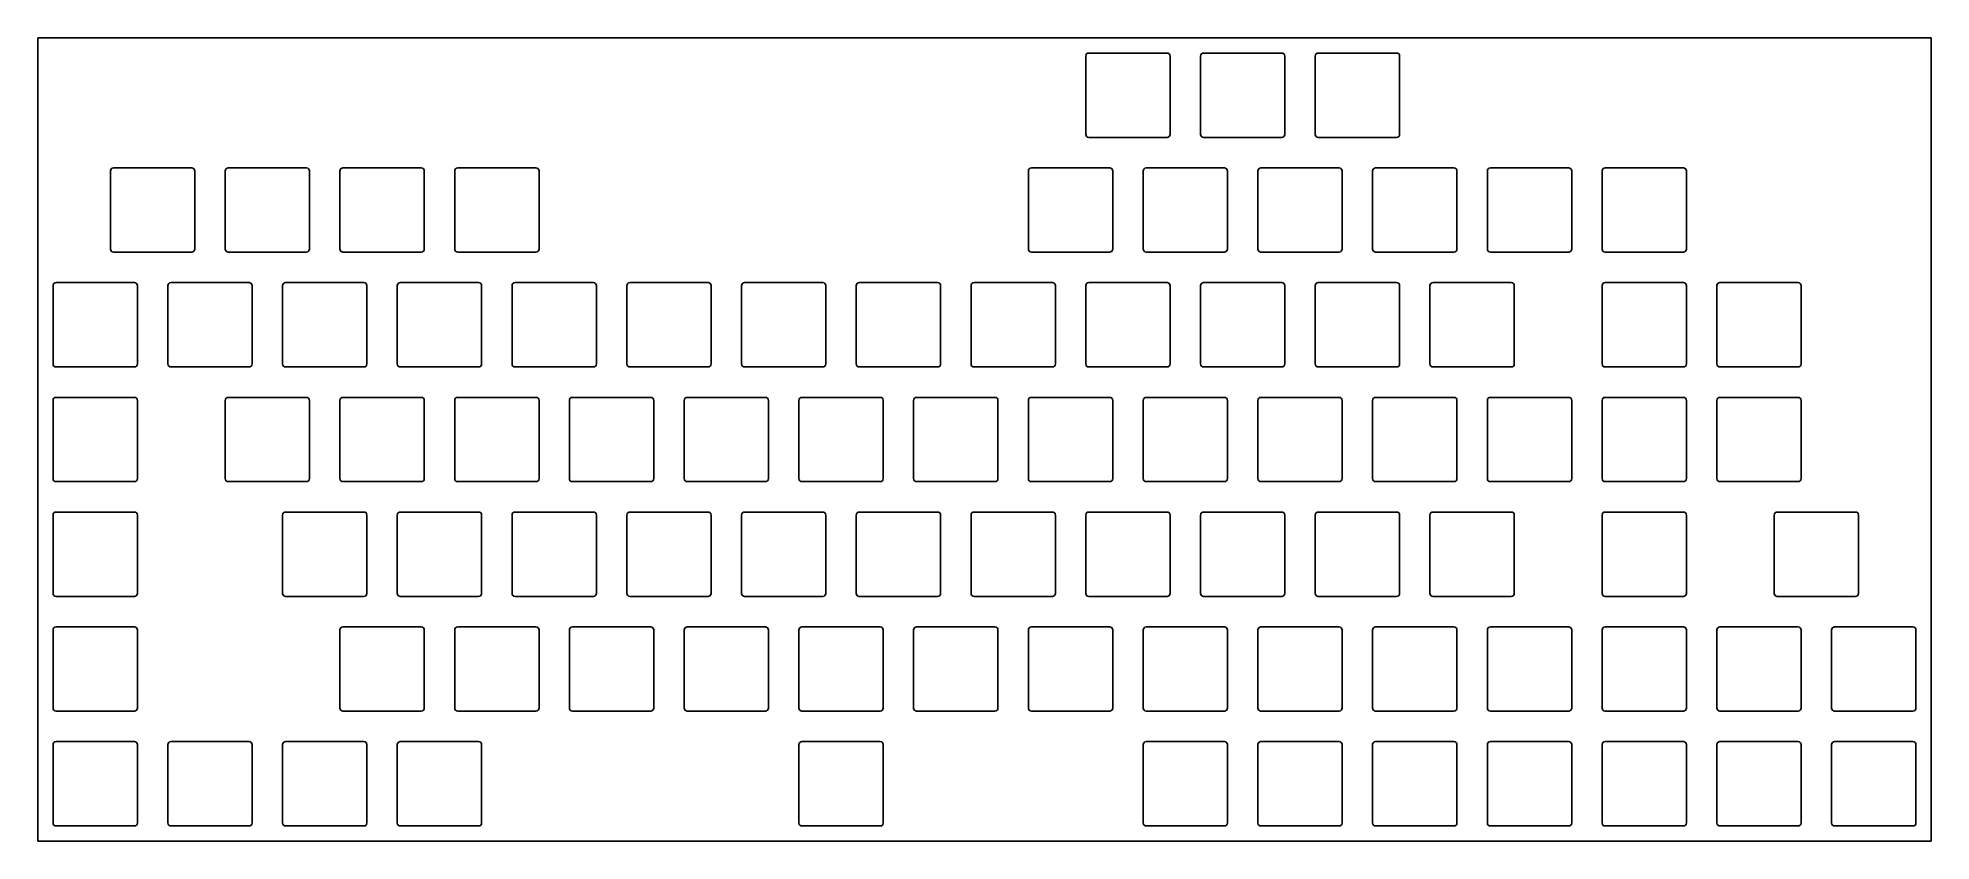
# Model space of a CAD drawing. Header units: millimetres. Extents: x 0 to 314, y -133 to 0.
import ezdxf

# ---------------------------------------------------------------- set-up
doc = ezdxf.new("R2010")
doc.units = ezdxf.units.MM

msp = doc.modelspace()

# ---------------------------------------------------------------- linework, layer by layer
for p, q in [((0, 0), (314.325, 0)), ((0, -133.35), (0, 0)), ((314.325, -133.35), (314.325, 0)), ((173.975, -3.025), (173.975, -16.025)), ((174.475, -2.525), (187.475, -2.525)), ((187.975, -3.025), (187.975, -16.025)), ((193.025, -3.025), (193.025, -16.025)), ((193.525, -2.525), (206.525, -2.525)), ((207.025, -3.025), (207.025, -16.025)), ((212.075, -3.025), (212.075, -16.025)), ((212.575, -2.525), (225.575, -2.525)), ((226.075, -3.025), (226.075, -16.025)), ((174.475, -16.525), (187.475, -16.525)), ((193.525, -16.525), (206.525, -16.525)), ((212.575, -16.525), (225.575, -16.525)), ((12.55, -21.575), (25.55, -21.575)), ((31.6, -21.575), (44.6, -21.575)), ((50.65, -21.575), (63.65, -21.575)), ((69.7, -21.575), (82.7, -21.575)), ((164.95, -21.575), (177.95, -21.575)), ((184, -21.575), (197, -21.575)), ((203.05, -21.575), (216.05, -21.575)), ((222.1, -21.575), (235.1, -21.575)), ((241.15, -21.575), (254.15, -21.575)), ((260.2, -21.575), (273.2, -21.575)), ((12.05, -22.075), (12.05, -35.075)), ((26.05, -22.075), (26.05, -35.075)), ((31.1, -22.075), (31.1, -35.075)), ((45.1, -22.075), (45.1, -35.075)), ((50.15, -22.075), (50.15, -35.075)), ((64.15, -22.075), (64.15, -35.075)), ((69.2, -22.075), (69.2, -35.075)), ((83.2, -22.075), (83.2, -35.075)), ((164.45, -22.075), (164.45, -35.075)), ((178.45, -22.075), (178.45, -35.075)), ((183.5, -22.075), (183.5, -35.075)), ((197.5, -22.075), (197.5, -35.075)), ((202.55, -22.075), (202.55, -35.075)), ((216.55, -22.075), (216.55, -35.075)), ((221.6, -22.075), (221.6, -35.075)), ((235.6, -22.075), (235.6, -35.075)), ((240.65, -22.075), (240.65, -35.075)), ((254.65, -22.075), (254.65, -35.075)), ((259.7, -22.075), (259.7, -35.075)), ((273.7, -22.075), (273.7, -35.075)), ((12.55, -35.575), (25.55, -35.575)), ((31.6, -35.575), (44.6, -35.575)), ((50.65, -35.575), (63.65, -35.575)), ((69.7, -35.575), (82.7, -35.575)), ((164.95, -35.575), (177.95, -35.575)), ((184, -35.575), (197, -35.575)), ((203.05, -35.575), (216.05, -35.575)), ((222.1, -35.575), (235.1, -35.575)), ((241.15, -35.575), (254.15, -35.575)), ((260.2, -35.575), (273.2, -35.575)), ((3.025, -40.625), (16.025, -40.625)), ((22.075, -40.625), (35.075, -40.625)), ((41.125, -40.625), (54.125, -40.625)), ((60.175, -40.625), (73.175, -40.625)), ((79.225, -40.625), (92.225, -40.625)), ((98.275, -40.625), (111.275, -40.625)), ((117.325, -40.625), (130.325, -40.625)), ((136.375, -40.625), (149.375, -40.625)), ((155.425, -40.625), (168.425, -40.625)), ((174.475, -40.625), (187.475, -40.625)), ((193.525, -40.625), (206.525, -40.625)), ((212.575, -40.625), (225.575, -40.625)), ((231.625, -40.625), (244.625, -40.625)), ((260.2, -40.625), (273.2, -40.625)), ((279.25, -40.625), (292.25, -40.625)), ((2.525, -41.125), (2.525, -54.125)), ((16.525, -41.125), (16.525, -54.125)), ((21.575, -41.125), (21.575, -54.125)), ((35.575, -41.125), (35.575, -54.125)), ((40.625, -41.125), (40.625, -54.125)), ((54.625, -41.125), (54.625, -54.125)), ((59.675, -41.125), (59.675, -54.125)), ((73.675, -41.125), (73.675, -54.125)), ((78.725, -41.125), (78.725, -54.125)), ((92.725, -41.125), (92.725, -54.125)), ((97.775, -41.125), (97.775, -54.125)), ((111.775, -41.125), (111.775, -54.125)), ((116.825, -41.125), (116.825, -54.125)), ((130.825, -41.125), (130.825, -54.125)), ((135.875, -41.125), (135.875, -54.125)), ((149.875, -41.125), (149.875, -54.125)), ((154.925, -41.125), (154.925, -54.125)), ((168.925, -41.125), (168.925, -54.125)), ((173.975, -41.125), (173.975, -54.125)), ((187.975, -41.125), (187.975, -54.125)), ((193.025, -41.125), (193.025, -54.125)), ((207.025, -41.125), (207.025, -54.125)), ((212.075, -41.125), (212.075, -54.125)), ((226.075, -41.125), (226.075, -54.125)), ((231.125, -41.125), (231.125, -54.125)), ((245.125, -41.125), (245.125, -54.125)), ((259.7, -41.125), (259.7, -54.125)), ((273.7, -41.125), (273.7, -54.125)), ((278.75, -41.125), (278.75, -54.125)), ((292.75, -41.125), (292.75, -54.125)), ((3.025, -54.625), (16.025, -54.625)), ((22.075, -54.625), (35.075, -54.625)), ((41.125, -54.625), (54.125, -54.625)), ((60.175, -54.625), (73.175, -54.625)), ((79.225, -54.625), (92.225, -54.625)), ((98.275, -54.625), (111.275, -54.625)), ((117.325, -54.625), (130.325, -54.625)), ((136.375, -54.625), (149.375, -54.625)), ((155.425, -54.625), (168.425, -54.625)), ((174.475, -54.625), (187.475, -54.625)), ((193.525, -54.625), (206.525, -54.625)), ((212.575, -54.625), (225.575, -54.625)), ((231.625, -54.625), (244.625, -54.625)), ((260.2, -54.625), (273.2, -54.625)), ((279.25, -54.625), (292.25, -54.625)), ((3.025, -59.675), (16.025, -59.675)), ((31.6, -59.675), (44.6, -59.675)), ((50.65, -59.675), (63.65, -59.675)), ((69.7, -59.675), (82.7, -59.675)), ((88.75, -59.675), (101.75, -59.675)), ((107.8, -59.675), (120.8, -59.675)), ((126.85, -59.675), (139.85, -59.675)), ((145.9, -59.675), (158.9, -59.675)), ((164.95, -59.675), (177.95, -59.675)), ((184, -59.675), (197, -59.675)), ((203.05, -59.675), (216.05, -59.675)), ((222.1, -59.675), (235.1, -59.675)), ((241.15, -59.675), (254.15, -59.675)), ((260.2, -59.675), (273.2, -59.675)), ((279.25, -59.675), (292.25, -59.675)), ((2.525, -60.175), (2.525, -73.175)), ((16.525, -60.175), (16.525, -73.175)), ((31.1, -60.175), (31.1, -73.175)), ((45.1, -60.175), (45.1, -73.175)), ((50.15, -60.175), (50.15, -73.175)), ((64.15, -60.175), (64.15, -73.175)), ((69.2, -60.175), (69.2, -73.175)), ((83.2, -60.175), (83.2, -73.175)), ((88.25, -60.175), (88.25, -73.175)), ((102.25, -60.175), (102.25, -73.175)), ((107.3, -60.175), (107.3, -73.175)), ((121.3, -60.175), (121.3, -73.175)), ((126.35, -60.175), (126.35, -73.175)), ((140.35, -60.175), (140.35, -73.175)), ((145.4, -60.175), (145.4, -73.175)), ((159.4, -60.175), (159.4, -73.175)), ((164.45, -60.175), (164.45, -73.175)), ((178.45, -60.175), (178.45, -73.175)), ((183.5, -60.175), (183.5, -73.175)), ((197.5, -60.175), (197.5, -73.175)), ((202.55, -60.175), (202.55, -73.175)), ((216.55, -60.175), (216.55, -73.175)), ((221.6, -60.175), (221.6, -73.175)), ((235.6, -60.175), (235.6, -73.175)), ((240.65, -60.175), (240.65, -73.175)), ((254.65, -60.175), (254.65, -73.175)), ((259.7, -60.175), (259.7, -73.175)), ((273.7, -60.175), (273.7, -73.175)), ((278.75, -60.175), (278.75, -73.175)), ((292.75, -60.175), (292.75, -73.175)), ((3.025, -73.675), (16.025, -73.675)), ((31.6, -73.675), (44.6, -73.675)), ((50.65, -73.675), (63.65, -73.675)), ((69.7, -73.675), (82.7, -73.675)), ((88.75, -73.675), (101.75, -73.675)), ((107.8, -73.675), (120.8, -73.675)), ((126.85, -73.675), (139.85, -73.675)), ((145.9, -73.675), (158.9, -73.675)), ((164.95, -73.675), (177.95, -73.675)), ((184, -73.675), (197, -73.675)), ((203.05, -73.675), (216.05, -73.675)), ((222.1, -73.675), (235.1, -73.675)), ((241.15, -73.675), (254.15, -73.675)), ((260.2, -73.675), (273.2, -73.675)), ((279.25, -73.675), (292.25, -73.675)), ((2.525, -79.225), (2.525, -92.225)), ((3.025, -78.725), (16.025, -78.725)), ((16.525, -79.225), (16.525, -92.225)), ((40.625, -79.225), (40.625, -92.225)), ((41.125, -78.725), (54.125, -78.725)), ((54.625, -79.225), (54.625, -92.225)), ((59.675, -79.225), (59.675, -92.225)), ((60.175, -78.725), (73.175, -78.725)), ((73.675, -79.225), (73.675, -92.225)), ((78.725, -79.225), (78.725, -92.225)), ((78.725, -79.225), (78.725, -92.225)), ((79.225, -78.725), (92.225, -78.725)), ((79.225, -78.725), (92.225, -78.725)), ((92.725, -79.225), (92.725, -92.225)), ((92.725, -79.225), (92.725, -92.225)), ((97.775, -79.225), (97.775, -92.225)), ((98.275, -78.725), (111.275, -78.725)), ((111.775, -79.225), (111.775, -92.225)), ((116.825, -79.225), (116.825, -92.225)), ((117.325, -78.725), (130.325, -78.725)), ((130.825, -79.225), (130.825, -92.225)), ((135.875, -79.225), (135.875, -92.225)), ((136.375, -78.725), (149.375, -78.725)), ((149.875, -79.225), (149.875, -92.225)), ((154.925, -79.225), (154.925, -92.225)), ((155.425, -78.725), (168.425, -78.725)), ((168.925, -79.225), (168.925, -92.225)), ((173.975, -79.225), (173.975, -92.225)), ((174.475, -78.725), (187.475, -78.725)), ((187.975, -79.225), (187.975, -92.225)), ((193.025, -79.225), (193.025, -92.225)), ((193.525, -78.725), (206.525, -78.725)), ((207.025, -79.225), (207.025, -92.225)), ((212.075, -79.225), (212.075, -92.225)), ((212.575, -78.725), (225.575, -78.725)), ((226.075, -79.225), (226.075, -92.225)), ((231.125, -79.225), (231.125, -92.225)), ((231.625, -78.725), (244.625, -78.725)), ((245.125, -79.225), (245.125, -92.225)), ((259.7, -79.225), (259.7, -92.225)), ((260.2, -78.725), (273.2, -78.725)), ((273.7, -79.225), (273.7, -92.225)), ((288.275, -79.225), (288.275, -92.225)), ((288.775, -78.725), (301.775, -78.725)), ((302.275, -79.225), (302.275, -92.225)), ((3.025, -92.725), (16.025, -92.725)), ((41.125, -92.725), (54.125, -92.725)), ((60.175, -92.725), (73.175, -92.725)), ((79.225, -92.725), (92.225, -92.725)), ((79.225, -92.725), (92.225, -92.725)), ((98.275, -92.725), (111.275, -92.725)), ((117.325, -92.725), (130.325, -92.725)), ((136.375, -92.725), (149.375, -92.725)), ((155.425, -92.725), (168.425, -92.725)), ((174.475, -92.725), (187.475, -92.725)), ((193.525, -92.725), (206.525, -92.725)), ((212.575, -92.725), (225.575, -92.725)), ((231.625, -92.725), (244.625, -92.725)), ((260.2, -92.725), (273.2, -92.725)), ((288.775, -92.725), (301.775, -92.725)), ((2.525, -98.275), (2.525, -111.275)), ((3.025, -97.775), (16.025, -97.775)), ((16.525, -98.275), (16.525, -111.275)), ((50.15, -98.275), (50.15, -111.275)), ((50.65, -97.775), (63.65, -97.775)), ((64.15, -98.275), (64.15, -111.275)), ((69.2, -98.275), (69.2, -111.275)), ((69.7, -97.775), (82.7, -97.775)), ((83.2, -98.275), (83.2, -111.275)), ((88.25, -98.275), (88.25, -111.275)), ((88.75, -97.775), (101.75, -97.775)), ((102.25, -98.275), (102.25, -111.275)), ((107.3, -98.275), (107.3, -111.275)), ((107.8, -97.775), (120.8, -97.775)), ((121.3, -98.275), (121.3, -111.275)), ((126.35, -98.275), (126.35, -111.275)), ((126.85, -97.775), (139.85, -97.775)), ((140.35, -98.275), (140.35, -111.275)), ((145.4, -98.275), (145.4, -111.275)), ((145.9, -97.775), (158.9, -97.775)), ((159.4, -98.275), (159.4, -111.275)), ((164.45, -98.275), (164.45, -111.275)), ((164.95, -97.775), (177.95, -97.775)), ((178.45, -98.275), (178.45, -111.275)), ((183.5, -98.275), (183.5, -111.275)), ((184, -97.775), (197, -97.775)), ((197.5, -98.275), (197.5, -111.275)), ((202.55, -98.275), (202.55, -111.275)), ((203.05, -97.775), (216.05, -97.775)), ((216.55, -98.275), (216.55, -111.275)), ((221.6, -98.275), (221.6, -111.275)), ((222.1, -97.775), (235.1, -97.775)), ((235.6, -98.275), (235.6, -111.275)), ((240.65, -98.275), (240.65, -111.275)), ((241.15, -97.775), (254.15, -97.775)), ((254.65, -98.275), (254.65, -111.275)), ((259.7, -98.275), (259.7, -111.275)), ((260.2, -97.775), (273.2, -97.775)), ((273.7, -98.275), (273.7, -111.275)), ((278.75, -98.275), (278.75, -111.275)), ((279.25, -97.775), (292.25, -97.775)), ((292.75, -98.275), (292.75, -111.275)), ((297.8, -98.275), (297.8, -111.275)), ((298.3, -97.775), (311.3, -97.775)), ((311.8, -98.275), (311.8, -111.275)), ((3.025, -111.775), (16.025, -111.775)), ((50.65, -111.775), (63.65, -111.775)), ((69.7, -111.775), (82.7, -111.775)), ((88.75, -111.775), (101.75, -111.775)), ((107.8, -111.775), (120.8, -111.775)), ((126.85, -111.775), (139.85, -111.775)), ((145.9, -111.775), (158.9, -111.775)), ((164.95, -111.775), (177.95, -111.775)), ((184, -111.775), (197, -111.775)), ((203.05, -111.775), (216.05, -111.775)), ((222.1, -111.775), (235.1, -111.775)), ((241.15, -111.775), (254.15, -111.775)), ((260.2, -111.775), (273.2, -111.775)), ((279.25, -111.775), (292.25, -111.775)), ((298.3, -111.775), (311.3, -111.775)), ((2.525, -117.325), (2.525, -130.325)), ((3.025, -116.825), (16.025, -116.825)), ((16.525, -117.325), (16.525, -130.325)), ((21.575, -117.325), (21.575, -130.325)), ((22.075, -116.825), (35.075, -116.825)), ((35.575, -117.325), (35.575, -130.325)), ((40.625, -117.325), (40.625, -130.325)), ((41.125, -116.825), (54.125, -116.825)), ((54.625, -117.325), (54.625, -130.325)), ((59.675, -117.325), (59.675, -130.325)), ((60.175, -116.825), (73.175, -116.825)), ((73.675, -117.325), (73.675, -130.325)), ((126.35, -117.325), (126.35, -130.325)), ((126.85, -116.825), (139.85, -116.825)), ((140.35, -117.325), (140.35, -130.325)), ((183.5, -117.325), (183.5, -130.325)), ((184, -116.825), (197, -116.825)), ((197.5, -117.325), (197.5, -130.325)), ((202.55, -117.325), (202.55, -130.325)), ((203.05, -116.825), (216.05, -116.825)), ((216.55, -117.325), (216.55, -130.325)), ((221.6, -117.325), (221.6, -130.325)), ((222.1, -116.825), (235.1, -116.825)), ((235.6, -117.325), (235.6, -130.325)), ((240.65, -117.325), (240.65, -130.325)), ((241.15, -116.825), (254.15, -116.825)), ((254.65, -117.325), (254.65, -130.325)), ((259.7, -117.325), (259.7, -130.325)), ((260.2, -116.825), (273.2, -116.825)), ((273.7, -117.325), (273.7, -130.325)), ((278.75, -117.325), (278.75, -130.325)), ((279.25, -116.825), (292.25, -116.825)), ((292.75, -117.325), (292.75, -130.325)), ((297.8, -117.325), (297.8, -130.325)), ((298.3, -116.825), (311.3, -116.825)), ((311.8, -117.325), (311.8, -130.325)), ((3.025, -130.825), (16.025, -130.825)), ((22.075, -130.825), (35.075, -130.825)), ((41.125, -130.825), (54.125, -130.825)), ((60.175, -130.825), (73.175, -130.825)), ((126.85, -130.825), (139.85, -130.825)), ((184, -130.825), (197, -130.825)), ((203.05, -130.825), (216.05, -130.825)), ((222.1, -130.825), (235.1, -130.825)), ((241.15, -130.825), (254.15, -130.825)), ((260.2, -130.825), (273.2, -130.825)), ((279.25, -130.825), (292.25, -130.825)), ((298.3, -130.825), (311.3, -130.825)), ((0, -133.35), (314.325, -133.35))]:
    msp.add_line(p, q)
for centre, start, end in [((174.475, -3.025), 90, 180), ((187.475, -3.025), 0, 90), ((193.525, -3.025), 90, 180), ((206.525, -3.025), 0, 90), ((212.575, -3.025), 90, 180), ((225.575, -3.025), 0, 90), ((174.475, -16.025), 180, 270), ((187.475, -16.025), 270, 0), ((193.525, -16.025), 180, 270), ((206.525, -16.025), 270, 0), ((212.575, -16.025), 180, 270), ((225.575, -16.025), 270, 0), ((12.55, -22.075), 90, 180), ((25.55, -22.075), 0, 90), ((31.6, -22.075), 90, 180), ((44.6, -22.075), 0, 90), ((50.65, -22.075), 90, 180), ((63.65, -22.075), 0, 90), ((69.7, -22.075), 90, 180), ((82.7, -22.075), 0, 90), ((164.95, -22.075), 90, 180), ((177.95, -22.075), 0, 90), ((184, -22.075), 90, 180), ((197, -22.075), 0, 90), ((203.05, -22.075), 90, 180), ((216.05, -22.075), 0, 90), ((222.1, -22.075), 90, 180), ((235.1, -22.075), 0, 90), ((241.15, -22.075), 90, 180), ((254.15, -22.075), 0, 90), ((260.2, -22.075), 90, 180), ((273.2, -22.075), 0, 90), ((12.55, -35.075), 180, 270), ((25.55, -35.075), 270, 0), ((31.6, -35.075), 180, 270), ((44.6, -35.075), 270, 0), ((50.65, -35.075), 180, 270), ((63.65, -35.075), 270, 0), ((69.7, -35.075), 180, 270), ((82.7, -35.075), 270, 0), ((164.95, -35.075), 180, 270), ((177.95, -35.075), 270, 0), ((184, -35.075), 180, 270), ((197, -35.075), 270, 0), ((203.05, -35.075), 180, 270), ((216.05, -35.075), 270, 0), ((222.1, -35.075), 180, 270), ((235.1, -35.075), 270, 0), ((241.15, -35.075), 180, 270), ((254.15, -35.075), 270, 0), ((260.2, -35.075), 180, 270), ((273.2, -35.075), 270, 0), ((3.025, -41.125), 90, 180), ((16.025, -41.125), 0, 90), ((22.075, -41.125), 90, 180), ((35.075, -41.125), 0, 90), ((41.125, -41.125), 90, 180), ((54.125, -41.125), 0, 90), ((60.175, -41.125), 90, 180), ((73.175, -41.125), 0, 90), ((79.225, -41.125), 90, 180), ((92.225, -41.125), 0, 90), ((98.275, -41.125), 90, 180), ((111.275, -41.125), 0, 90), ((117.325, -41.125), 90, 180), ((130.325, -41.125), 0, 90), ((136.375, -41.125), 90, 180), ((149.375, -41.125), 0, 90), ((155.425, -41.125), 90, 180), ((168.425, -41.125), 0, 90), ((174.475, -41.125), 90, 180), ((187.475, -41.125), 0, 90), ((193.525, -41.125), 90, 180), ((206.525, -41.125), 0, 90), ((212.575, -41.125), 90, 180), ((225.575, -41.125), 0, 90), ((231.625, -41.125), 90, 180), ((244.625, -41.125), 0, 90), ((260.2, -41.125), 90, 180), ((273.2, -41.125), 0, 90), ((279.25, -41.125), 90, 180), ((292.25, -41.125), 0, 90), ((3.025, -54.125), 180, 270), ((16.025, -54.125), 270, 0), ((22.075, -54.125), 180, 270), ((35.075, -54.125), 270, 0), ((41.125, -54.125), 180, 270), ((54.125, -54.125), 270, 0), ((60.175, -54.125), 180, 270), ((73.175, -54.125), 270, 0), ((79.225, -54.125), 180, 270), ((92.225, -54.125), 270, 0), ((98.275, -54.125), 180, 270), ((111.275, -54.125), 270, 0), ((117.325, -54.125), 180, 270), ((130.325, -54.125), 270, 0), ((136.375, -54.125), 180, 270), ((149.375, -54.125), 270, 0), ((155.425, -54.125), 180, 270), ((168.425, -54.125), 270, 0), ((174.475, -54.125), 180, 270), ((187.475, -54.125), 270, 0), ((193.525, -54.125), 180, 270), ((206.525, -54.125), 270, 0), ((212.575, -54.125), 180, 270), ((225.575, -54.125), 270, 0), ((231.625, -54.125), 180, 270), ((244.625, -54.125), 270, 0), ((260.2, -54.125), 180, 270), ((273.2, -54.125), 270, 0), ((279.25, -54.125), 180, 270), ((292.25, -54.125), 270, 0), ((3.025, -60.175), 90, 180), ((16.025, -60.175), 0, 90), ((31.6, -60.175), 90, 180), ((44.6, -60.175), 0, 90), ((50.65, -60.175), 90, 180), ((63.65, -60.175), 0, 90), ((69.7, -60.175), 90, 180), ((82.7, -60.175), 0, 90), ((88.75, -60.175), 90, 180), ((101.75, -60.175), 0, 90), ((107.8, -60.175), 90, 180), ((120.8, -60.175), 0, 90), ((126.85, -60.175), 90, 180), ((139.85, -60.175), 0, 90), ((145.9, -60.175), 90, 180), ((158.9, -60.175), 0, 90), ((164.95, -60.175), 90, 180), ((177.95, -60.175), 0, 90), ((184, -60.175), 90, 180), ((197, -60.175), 0, 90), ((203.05, -60.175), 90, 180), ((216.05, -60.175), 0, 90), ((222.1, -60.175), 90, 180), ((235.1, -60.175), 0, 90), ((241.15, -60.175), 90, 180), ((254.15, -60.175), 0, 90), ((260.2, -60.175), 90, 180), ((273.2, -60.175), 0, 90), ((279.25, -60.175), 90, 180), ((292.25, -60.175), 0, 90), ((3.025, -73.175), 180, 270), ((16.025, -73.175), 270, 0), ((31.6, -73.175), 180, 270), ((44.6, -73.175), 270, 0), ((50.65, -73.175), 180, 270), ((63.65, -73.175), 270, 0), ((69.7, -73.175), 180, 270), ((82.7, -73.175), 270, 0), ((88.75, -73.175), 180, 270), ((101.75, -73.175), 270, 0), ((107.8, -73.175), 180, 270), ((120.8, -73.175), 270, 0), ((126.85, -73.175), 180, 270), ((139.85, -73.175), 270, 0), ((145.9, -73.175), 180, 270), ((158.9, -73.175), 270, 0), ((164.95, -73.175), 180, 270), ((177.95, -73.175), 270, 0), ((184, -73.175), 180, 270), ((197, -73.175), 270, 0), ((203.05, -73.175), 180, 270), ((216.05, -73.175), 270, 0), ((222.1, -73.175), 180, 270), ((235.1, -73.175), 270, 0), ((241.15, -73.175), 180, 270), ((254.15, -73.175), 270, 0), ((260.2, -73.175), 180, 270), ((273.2, -73.175), 270, 0), ((279.25, -73.175), 180, 270), ((292.25, -73.175), 270, 0), ((3.025, -79.225), 90, 180), ((16.025, -79.225), 0, 90), ((41.125, -79.225), 90, 180), ((54.125, -79.225), 0, 90), ((60.175, -79.225), 90, 180), ((73.175, -79.225), 0, 90), ((79.225, -79.225), 90, 180), ((79.225, -79.225), 90, 180), ((92.225, -79.225), 0, 90), ((92.225, -79.225), 0, 90), ((98.275, -79.225), 90, 180), ((111.275, -79.225), 0, 90), ((117.325, -79.225), 90, 180), ((130.325, -79.225), 0, 90), ((136.375, -79.225), 90, 180), ((149.375, -79.225), 0, 90), ((155.425, -79.225), 90, 180), ((168.425, -79.225), 0, 90), ((174.475, -79.225), 90, 180), ((187.475, -79.225), 0, 90), ((193.525, -79.225), 90, 180), ((206.525, -79.225), 0, 90), ((212.575, -79.225), 90, 180), ((225.575, -79.225), 0, 90), ((231.625, -79.225), 90, 180), ((244.625, -79.225), 0, 90), ((260.2, -79.225), 90, 180), ((273.2, -79.225), 0, 90), ((288.775, -79.225), 90, 180), ((301.775, -79.225), 0, 90), ((3.025, -92.225), 180, 270), ((16.025, -92.225), 270, 0), ((41.125, -92.225), 180, 270), ((54.125, -92.225), 270, 0), ((60.175, -92.225), 180, 270), ((73.175, -92.225), 270, 0), ((79.225, -92.225), 180, 270), ((79.225, -92.225), 180, 270), ((92.225, -92.225), 270, 0), ((92.225, -92.225), 270, 0), ((98.275, -92.225), 180, 270), ((111.275, -92.225), 270, 0), ((117.325, -92.225), 180, 270), ((130.325, -92.225), 270, 0), ((136.375, -92.225), 180, 270), ((149.375, -92.225), 270, 0), ((155.425, -92.225), 180, 270), ((168.425, -92.225), 270, 0), ((174.475, -92.225), 180, 270), ((187.475, -92.225), 270, 0), ((193.525, -92.225), 180, 270), ((206.525, -92.225), 270, 0), ((212.575, -92.225), 180, 270), ((225.575, -92.225), 270, 0), ((231.625, -92.225), 180, 270), ((244.625, -92.225), 270, 0), ((260.2, -92.225), 180, 270), ((273.2, -92.225), 270, 0), ((288.775, -92.225), 180, 270), ((301.775, -92.225), 270, 0), ((3.025, -98.275), 90, 180), ((16.025, -98.275), 0, 90), ((50.65, -98.275), 90, 180), ((63.65, -98.275), 0, 90), ((69.7, -98.275), 90, 180), ((82.7, -98.275), 0, 90), ((88.75, -98.275), 90, 180), ((101.75, -98.275), 0, 90), ((107.8, -98.275), 90, 180), ((120.8, -98.275), 0, 90), ((126.85, -98.275), 90, 180), ((139.85, -98.275), 0, 90), ((145.9, -98.275), 90, 180), ((158.9, -98.275), 0, 90), ((164.95, -98.275), 90, 180), ((177.95, -98.275), 0, 90), ((184, -98.275), 90, 180), ((197, -98.275), 0, 90), ((203.05, -98.275), 90, 180), ((216.05, -98.275), 0, 90), ((222.1, -98.275), 90, 180), ((235.1, -98.275), 0, 90), ((241.15, -98.275), 90, 180), ((254.15, -98.275), 0, 90), ((260.2, -98.275), 90, 180), ((273.2, -98.275), 0, 90), ((279.25, -98.275), 90, 180), ((292.25, -98.275), 0, 90), ((298.3, -98.275), 90, 180), ((311.3, -98.275), 0, 90), ((3.025, -111.275), 180, 270), ((16.025, -111.275), 270, 0), ((50.65, -111.275), 180, 270), ((63.65, -111.275), 270, 0), ((69.7, -111.275), 180, 270), ((82.7, -111.275), 270, 0), ((88.75, -111.275), 180, 270), ((101.75, -111.275), 270, 0), ((107.8, -111.275), 180, 270), ((120.8, -111.275), 270, 0), ((126.85, -111.275), 180, 270), ((139.85, -111.275), 270, 0), ((145.9, -111.275), 180, 270), ((158.9, -111.275), 270, 0), ((164.95, -111.275), 180, 270), ((177.95, -111.275), 270, 0), ((184, -111.275), 180, 270), ((197, -111.275), 270, 0), ((203.05, -111.275), 180, 270), ((216.05, -111.275), 270, 0), ((222.1, -111.275), 180, 270), ((235.1, -111.275), 270, 0), ((241.15, -111.275), 180, 270), ((254.15, -111.275), 270, 0), ((260.2, -111.275), 180, 270), ((273.2, -111.275), 270, 0), ((279.25, -111.275), 180, 270), ((292.25, -111.275), 270, 0), ((298.3, -111.275), 180, 270), ((311.3, -111.275), 270, 0), ((3.025, -117.325), 90, 180), ((16.025, -117.325), 0, 90), ((22.075, -117.325), 90, 180), ((35.075, -117.325), 0, 90), ((41.125, -117.325), 90, 180), ((54.125, -117.325), 0, 90), ((60.175, -117.325), 90, 180), ((73.175, -117.325), 0, 90), ((126.85, -117.325), 90, 180), ((139.85, -117.325), 0, 90), ((184, -117.325), 90, 180), ((197, -117.325), 0, 90), ((203.05, -117.325), 90, 180), ((216.05, -117.325), 0, 90), ((222.1, -117.325), 90, 180), ((235.1, -117.325), 0, 90), ((241.15, -117.325), 90, 180), ((254.15, -117.325), 0, 90), ((260.2, -117.325), 90, 180), ((273.2, -117.325), 0, 90), ((279.25, -117.325), 90, 180), ((292.25, -117.325), 0, 90), ((298.3, -117.325), 90, 180), ((311.3, -117.325), 0, 90), ((3.025, -130.325), 180, 270), ((16.025, -130.325), 270, 0), ((22.075, -130.325), 180, 270), ((35.075, -130.325), 270, 0), ((41.125, -130.325), 180, 270), ((54.125, -130.325), 270, 0), ((60.175, -130.325), 180, 270), ((73.175, -130.325), 270, 0), ((126.85, -130.325), 180, 270), ((139.85, -130.325), 270, 0), ((184, -130.325), 180, 270), ((197, -130.325), 270, 0), ((203.05, -130.325), 180, 270), ((216.05, -130.325), 270, 0), ((222.1, -130.325), 180, 270), ((235.1, -130.325), 270, 0), ((241.15, -130.325), 180, 270), ((254.15, -130.325), 270, 0), ((260.2, -130.325), 180, 270), ((273.2, -130.325), 270, 0), ((279.25, -130.325), 180, 270), ((292.25, -130.325), 270, 0), ((298.3, -130.325), 180, 270), ((311.3, -130.325), 270, 0)]:
    msp.add_arc(centre, 0.5, start, end)

doc.saveas('drawing.dxf')
